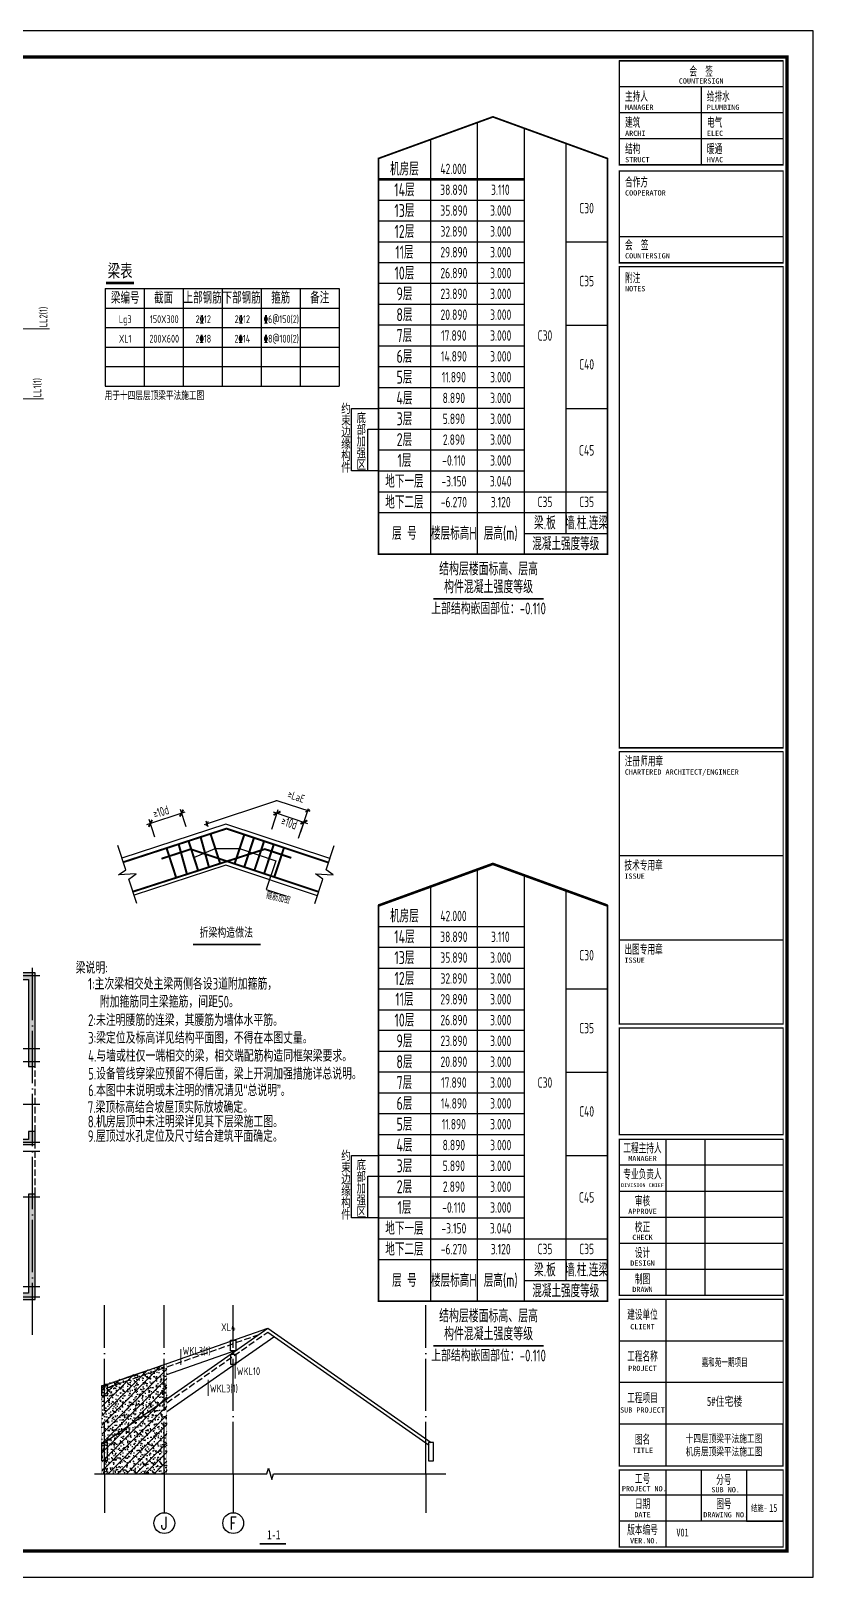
# Model space of a CAD drawing. Extents: x 154268 to 5133249, y -1832900 to 601179.
# Drawn here: x 404249 to 434304, y 412838 to 472238 of the extents above; entities that cross this region are included whole.
import ezdxf
from ezdxf.enums import TextEntityAlignment as Align

# ---------------------------------------------------------------- set-up
doc = ezdxf.new("R2010")
doc.units = 0
doc.header["$LTSCALE"] = 1000
for name, pattern in [('__DASH', [0.35, 0.25, -0.1]), ('DASH', [0.35, 0.25, -0.1]), ('DOTE', [2.42, 2, -0.2, 0.02, -0.2])]:
    doc.linetypes.add(name, pattern=pattern)
doc.layers.add('_TSZ_PLOT_MARK', color=1, linetype='Continuous', plot=False)
for name, color, linetype in [('A-ANNO-AXIS', 94, 'Continuous'), ('A-ANNO-DOTE', 15, 'DOTE'), ('A-ANNO-TITLE', 3, 'Continuous'), ('A-HATCH', 252, 'Continuous'), ('DIM', 3, 'Continuous'), ('FLOOR', 113, 'Continuous'), ('FLOOR_NUM', 7, 'Continuous'), ('HATCH', 254, 'Continuous'), ('HZ', 2, 'Continuous'), ('REINL', 12, 'Continuous'), ('S-BEAM-实线', 4, 'Continuous'), ('S-BEAM-水平集中标', 7, 'Continuous'), ('S-FLOOR-说明', 7, 'Continuous'), ('S-MOD-TXT', 7, 'Continuous'), ('S-WALL-砼墙', 60, 'Continuous'), ('TEXT', 7, 'Continuous'), ('THICK', 6, 'Continuous'), ('THIN', 7, 'Continuous'), ('层41', 7, 'Continuous'), ('梁原位标注', 7, 'Continuous'), ('梁标注引线', 2, 'Continuous'), ('楼号', 7, 'Continuous')]:
    doc.layers.add(name, color=color, linetype=linetype)
doc.styles.add('-宋体', font='', dxfattribs={"width": 0.8})
doc.styles.add('2', font='simhei.ttf')
doc.styles.add('_TCH_AXIS', font='romand.shx', dxfattribs={"width": 0.8, "bigfont": '@extfont2.shx'})
doc.styles.add('DD', font='romand__.ttf', dxfattribs={"width": 0.7, "bigfont": 'HZTXT.SHX'})
doc.styles.add('TSSD', font='Tssdeng.shx', dxfattribs={"width": 0.7, "bigfont": 'tssdchn.shx.SHX'})
doc.styles.add('TSSD_Dimension', font='tssdeng.shx', dxfattribs={"width": 0.7, "bigfont": 'Hztxt.shx'})
doc.styles.add('TSSD_Label', font='tssdeng.shx', dxfattribs={"width": 0.7, "bigfont": 'hztxt.shx'})
doc.styles.add('TSSD_Norm', font='tssdeng.shx', dxfattribs={"bigfont": 'hztxt.shx'})
doc.styles.add('样式 1', font='yjkeng.shx', dxfattribs={"width": 0.7, "height": 300, "bigfont": 'yjkchn.shx'})
doc.styles.get('-宋体').set_extended_font_data('SimSun')
pattern_1 = [(50, (-1064320.406, 221944.515), (71.7260183, -6.2752135), [7.5, -82.5]), (355, (-1064320.406, 221944.515), (-13.8751334, 75.2192134), [6, -66]), (100.4514, (-1064314.43, 221943.99), (57.850938, 68.943954), [6.374019, -70.114211]), (46.1842, (-1064320.41, 221964.515), (106.724105, -16.5519014), [11.25, -123.75]), (96.6356, (-1064311.51, 221963.14), (93.466271, 97.411787), [9.561029, -105.1713]), (351.1842, (-1064320.41, 221964.51), (93.466195, 97.41186), [9, -99]), (21, (-1064310.406, 221959.515), (59.6907052, -40.261889), [7.5, -82.5]), (326, (-1064310.406, 221959.515), (24.331533, 72.5150045), [6, -66]), (71.4514, (-1064305.43, 221956.16), (84.022263, 32.2530497), [6.374019, -70.114211]), (37.5, (-1064320.406, 221944.515), (1.21598553, 33.2893854), [0, -65.2, 0, -67, 0, -66.25]), (7.5, (-1064320.406, 221944.515), (26.3069537, 39.4411712), [0, -38.2, 0, -63.7, 0, -25.25]), (327.5, (-1064342.706, 221944.515), (53.3822436, -2.2554872), [0, -25, 0, -78, 0, -103.5]), (317.5, (-1064352.706, 221944.515), (58.318617, 10.0104982), [0, -32.5, 0, -51.8, 0, -73.5]), (45, (-1064320.406, 221944.515), (-35.355339, 35.355339), [])]

# ---------------------------------------------------------------- blocks, each defined once
blk = doc.blocks.new('T4sbgb1')
at = {"layer": 'S-FLOOR-说明', "color": 0}
for p, q in [((1686, 18295), (1686, 1713)), ((3486, 18076), (3486, 1713)), ((-114, 17640), (-114, 1713)), ((5086, 17494), (5086, 2513)), ((-2114, 16113), (3486, 16113)), ((-2114, 15313), (3486, 15313)), ((-2114, 14513), (3486, 14513)), ((-2114, 13713), (3486, 13713)), ((1686, 13713), (1686, 3313)), ((5086, 13713), (6686, 13713)), ((-2114, 12913), (3486, 12913)), ((3486, 12113), (-2114, 12113)), ((-2114, 11313), (3486, 11313)), ((3486, 10513), (-2114, 10513)), ((5086, 10513), (6686, 10513)), ((-2114, 9713), (3486, 9713)), ((3486, 8913), (-2114, 8913)), ((-2114, 8113), (3486, 8113)), ((-3142, 4913), (-3142, 7313)), ((-3142, 7313), (-2114, 7313)), ((3486, 7313), (-2114, 7313)), ((5086, 7313), (6686, 7313)), ((-2522, 4913), (-2522, 6513)), ((-2522, 6513), (-2114, 6513)), ((-2114, 6513), (3486, 6513)), ((3486, 5713), (-2114, 5713)), ((-2114, 4913), (-3142, 4913)), ((-2114, 4913), (-2522, 4913)), ((-2114, 4913), (3486, 4913)), ((-2114, 4113), (3486, 4113)), ((3486, 4113), (5086, 4113)), ((5086, 4113), (6686, 4113)), ((-2114, 3313), (6686, 3313)), ((3486, 2513), (6686, 2513))]:
    blk.add_line(p, q, dxfattribs=at)
at = {"layer": 'S-FLOOR-说明', "color": 0, "const_width": 66.7}
blk.add_lwpolyline([(2286, 18513), (6686, 16913), (6686, 1713), (-2114, 1713), (-2114, 16913)], close=True, dxfattribs=at)
at = {"layer": 'S-FLOOR-说明', "color": 0, "const_width": 67.2}
blk.add_lwpolyline([(0, 0), (4238, 0)], dxfattribs=at)
at = {"layer": 'S-FLOOR-说明', "color": 0, "style": 'TSSD'}
for s, height, width, p in [('机房层', 500, 0.7, (-1114, 16513)), ('42.000', 400, 0.7, (771, 16513)), ('14层', 500, 0.7, (-1114, 15713)), ('38.890', 400, 0.7, (786, 15713)), ('3.110', 400, 0.7, (2571, 15713)), ('13层', 500, 0.7, (-1114, 14913)), ('35.890', 400, 0.7, (786, 14913)), ('3.000', 400, 0.7, (2586, 14913)), ('C30', 400, 0.7, (5886, 15006)), ('12层', 500, 0.7, (-1114, 14113)), ('32.890', 400, 0.7, (786, 14113)), ('3.000', 400, 0.7, (2586, 14113)), ('11层', 500, 0.7, (-1114, 13313)), ('29.890', 400, 0.7, (786, 13313)), ('3.000', 400, 0.7, (2586, 13313)), ('10层', 500, 0.7, (-1114, 12513)), ('26.890', 400, 0.7, (786, 12513)), ('3.000', 400, 0.7, (2586, 12513)), ('9层', 500, 0.7, (-1114, 11713)), ('23.890', 400, 0.7, (786, 11713)), ('3.000', 400, 0.7, (2586, 11713)), ('C35', 400, 0.7, (5886, 12205)), ('8层', 500, 0.7, (-1114, 10913)), ('20.890', 400, 0.7, (786, 10913)), ('3.000', 400, 0.7, (2586, 10913)), ('7层', 500, 0.7, (-1114, 10113)), ('17.890', 400, 0.7, (786, 10113)), ('3.000', 400, 0.7, (2586, 10113)), ('C30', 400, 0.7, (4286, 10113)), ('6层', 500, 0.7, (-1114, 9313)), ('14.890', 400, 0.7, (786, 9313)), ('3.000', 400, 0.7, (2586, 9313)), ('C40', 400, 0.7, (5886, 9005)), ('5层', 500, 0.7, (-1114, 8513)), ('11.890', 400, 0.7, (786, 8513)), ('3.000', 400, 0.7, (2586, 8513)), ('4层', 500, 0.7, (-1114, 7713)), ('8.890', 400, 0.7, (786, 7713)), ('3.000', 400, 0.7, (2586, 7713)), ('3层', 500, 0.7, (-1114, 6913)), ('5.890', 400, 0.7, (786, 6913)), ('3.000', 400, 0.7, (2586, 6913)), ('2层', 500, 0.7, (-1114, 6113)), ('2.890', 400, 0.7, (786, 6113)), ('3.000', 400, 0.7, (2586, 6113)), ('1层', 500, 0.7, (-1114, 5313)), ('-0.110', 400, 0.7, (786, 5313)), ('3.000', 400, 0.7, (2586, 5313)), ('C45', 400, 0.7, (5886, 5702)), ('地下一层', 500, 0.7, (-1114, 4513)), ('-3.150', 400, 0.7, (786, 4513)), ('3.040', 400, 0.7, (2586, 4513)), ('地下二层', 500, 0.7, (-1114, 3713)), ('-6.270', 400, 0.7, (786, 3713)), ('3.120', 400, 0.7, (2586, 3713)), ('C35', 400, 0.7, (4286, 3719)), ('C35', 400, 0.7, (5886, 3719)), ('梁.板', 500, 0.7, (4286, 2913)), ('墙.柱.连梁', 500, 0.6, (5886, 2913)), ('层 号', 500, 0.7, (-1114, 2513)), ('楼层标高H', 500, 0.7, (786, 2513)), ('层高(m)', 500, 0.7, (2586, 2513)), ('混凝土强度等级', 500, 0.7, (5086, 2113)), ('结构层楼面标高、层高', 500, 0.8, (2119, 1148)), ('构件混凝土强度等级', 500, 0.8, (2119, 460)), ('上部结构嵌固部位：-0.110', 450, 0.7, (2119, -374))]:
    blk.add_text(s, height=height, rotation=359.99977, dxfattribs=dict(at, width=width)).set_placement(p, align=Align.MIDDLE_CENTER)
at = {"layer": 'S-FLOOR-说明', "color": 0, "style": 'TSSD', "width": 0.7}
for s, p in [('约', (-3543, 7095)), ('底', (-2956, 6743)), ('边', (-3543, 6195)), ('束', (-3543, 6645)), ('部', (-2956, 6293)), ('缘', (-3543, 5740)), ('加', (-2956, 5843)), ('构', (-3543, 5290)), ('强', (-2956, 5393)), ('区', (-2956, 4943)), ('件', (-3543, 4840))]:
    blk.add_text(s, height=400, dxfattribs=at).set_placement(p)
blk = doc.blocks.new('2T4pwd')
at = {"layer": 'HATCH'}
h = blk.add_hatch(dxfattribs=at)
h.set_pattern_fill('ARMORED', color=256, scale=10, style=0)
h.set_pattern_definition(pattern_1)
h.paths.add_polyline_path([(45600, 12550), (44600, 12550), (44600, 12300), (45350, 12300), (45350, 8950), (45600, 8950)])
h = blk.add_hatch(dxfattribs=at)
h.set_pattern_fill('ARMORED', color=256, scale=10, style=0)
h.set_pattern_definition(pattern_1)
h.paths.add_polyline_path([(45600, 6450), (45350, 6450), (45350, 6150), (43800, 6150), (43800, 5950), (45600, 5950)])
h = blk.add_hatch(dxfattribs=at)
h.set_pattern_fill('ARMORED', color=256, scale=10, style=0)
h.set_pattern_definition(pattern_1)
h.paths.add_polyline_path([(45600, 4050), (45350, 4050), (45350, 250), (44900, 250), (44900, 0), (45600, 0)])
at = {"layer": 'S-BEAM-实线', "linetype": 'DASH'}
for p, q in [((45600, 6450), (45600, 8950)), ((45600, 4050), (45600, 5950))]:
    blk.add_line(p, q, dxfattribs=at)
at = {"layer": 'S-WALL-砼墙'}
for points in [[(45600, 12550), (44600, 12550), (44600, 12300), (45350, 12300), (45350, 8950), (45600, 8950)], [(45600, 6450), (45350, 6450), (45350, 6150), (43800, 6150), (43800, 5950), (45600, 5950)], [(45600, 4050), (45350, 4050), (45350, 250), (44900, 250), (44900, 0), (45600, 0)]]:
    blk.add_lwpolyline(points, close=True, dxfattribs=at)
blk = doc.blocks.new('T4zw1')
at = {"layer": 'A-ANNO-DOTE'}
for p, q in [((1601257, -2354199), (1601257, -2340013)), ((1554406, -2340387), (1601542, -2340387)), ((1554406, -2343187), (1601542, -2343187)), ((1554406, -2343687), (1601542, -2343687)), ((1554406, -2345337), (1601542, -2345337)), ((1554406, -2346787), (1601542, -2346787)), ((1554406, -2347137), (1601542, -2347137)), ((1554406, -2348887), (1601542, -2348887)), ((1554406, -2352337), (1601542, -2352337)), ((1554406, -2352737), (1601542, -2352737))]:
    blk.add_line(p, q, dxfattribs=at)
blk = doc.blocks.new('pdlsm')
at = {"layer": 'S-FLOOR-说明', "style": 'TSSD_Label', "width": 0.7}
for s, p in [('梁说明:', (-288551, -859363)), ('1:主次梁相交处主梁两侧各设3道附加箍筋，', (-288075, -859977)), ('附加箍筋同主梁箍筋，间距50。', (-287623, -860663)), ('2:未注明腰筋的连梁，其腰筋为墙体水平筋。', (-288075, -861373)), ('3:梁定位及标高详见结构平面图，不得在本图丈量。', (-288075, -862053)), ('4.与墙或柱仅一端相交的梁，相交端配筋构造同框架梁要求。', (-288075, -862742)), ('5.设备管线穿梁应预留不得后凿，梁上开洞加强措施详总说明。', (-288075, -863431)), ('6.本图中未说明或未注明的情况请见“总说明”。', (-288075, -864071)), ('7.梁顶标高结合坡屋顶实际放坡确定。', (-288087, -864714)), ('8.机房层顶中未注明梁详见其下层梁施工图。', (-288087, -865271)), ('9.屋顶过水孔定位及尺寸结合建筑平面确定。', (-288087, -865828))]:
    blk.add_text(s, height=450, dxfattribs=at).set_placement(p)
blk = doc.blocks.new('_ArchTick')
at = {"color": 0, "linetype": 'ByBlock', "const_width": 0.5}
blk.add_lwpolyline([(-0.71, -0.71), (0.71, 0.71)], dxfattribs=at)
blk = doc.blocks.new('zlgz')
at = {"color": 3}
blk.add_arc((-180786, -813579), 162, 65.41589, 101.3999, dxfattribs=at)
at = {"layer": 'DIM'}
for p, q in [((-184261, -814427), (-184482, -813753)), ((-183548, -814334), (-180818, -813421)), ((-180971, -814509), (-180720, -813755)), ((-179495, -813839), (-180718, -813432)), ((-179859, -814616), (-179558, -813712)), ((-185775, -814334), (-184293, -813849)), ((-185459, -814819), (-185679, -814145)), ((-183412, -814426), (-183485, -814208)), ((-180910, -813850), (-179592, -814289)), ((-179937, -814853), (-179687, -814099))]:
    blk.add_line(p, q, dxfattribs=at)
at = {"layer": 'FLOOR'}
for p, q in [((-182730, -814320), (-186728, -815630)), ((-178744, -815645), (-182730, -814320)), ((-183960, -815605), (-183139, -815259)), ((-183139, -815259), (-182211, -815259)), ((-182211, -815259), (-180819, -815729)), ((-182733, -815899), (-186255, -817053)), ((-179217, -817068), (-182733, -815899))]:
    blk.add_line(p, q, dxfattribs=at)
at = {"layer": 'REINL'}
for points, const_width in [([(-186678, -815781), (-182709, -814491), (-178793, -815793)], 75), ([(-183794, -816115), (-184164, -814977)], 80), ([(-183383, -815971), (-183704, -814814)], 80), ([(-182954, -815827), (-183323, -814690)], 80), ([(-182398, -815843), (-182024, -814718)], 80), ([(-182026, -815967), (-181652, -814842)], 80), ([(-181636, -816096), (-181262, -814972)], 80), ([(-186301, -816912), (-181234, -815278), (-180220, -815615)], 75), ([(-179168, -816919), (-184084, -815281), (-185208, -815648)], 75), ([(-184638, -816389), (-185008, -815252)], 80), ([(-184227, -816246), (-184548, -815089)], 80), ([(-181263, -816220), (-180890, -815096)], 80), ([(-180873, -816350), (-180500, -815225)], 80)]:
    blk.add_lwpolyline(points, dxfattribs=dict(at, const_width=const_width))
at = {"layer": 'TEXT'}
for p, q in [((-180819, -815729), (-181189, -816826)), ((-181189, -816826), (-180428, -817079))]:
    blk.add_line(p, q, dxfattribs=at)
at = {"layer": 'THICK', "const_width": 70}
blk.add_lwpolyline([(-183993, -818940), (-181394, -818940)], dxfattribs=at)
at = {"layer": 'THIN'}
for points in [[(-186152, -817363), (-186459, -816438), (-186179, -816234), (-186862, -816271), (-186582, -816068), (-186890, -815142)], [(-179315, -817363), (-179008, -816438), (-179288, -816234), (-178605, -816271), (-178885, -816068), (-178577, -815142)]]:
    blk.add_lwpolyline(points, dxfattribs=at)
at = {"layer": 'DIM'}
for p, xscale, yscale, zscale, rotation in [((-184435, -813895), 150.0000000000285, 150.0000000000285, 150.0000000000285, 18.13888196762544), ((-180768, -813898), 150.0000000000014, 150.0000000000014, 150.0000000000014, 161.6096382065556), ((-179590, -813807), 100.0000000000056, 100.0000000000056, 100.0000000000056, 341.6096382065565), ((-185633, -814288), 150.0000000000562, 150.0000000000562, 150.0000000000562, 198.138881967622), ((-183453, -814303), 100.0000000000028, 100.0000000000028, 100.0000000000028, 198.5069112652149), ((-179734, -814241), 150.0000000000015, 150.0000000000015, 150.0000000000015, 341.6096382065556)]:
    blk.add_blockref('_ArchTick', p, dxfattribs=dict(at, xscale=xscale, yscale=yscale, zscale=zscale, rotation=rotation))
at = {"style": '2', "width": 0.7}
blk.add_text('折梁构造做法', height=350, dxfattribs=at).set_placement((-183747, -818752), align=Align.BOTTOM_LEFT)
at = {"layer": 'DIM', "color": 7, "char_height": 350, "attachment_point": 5, "style": 'TSSD_Dimension'}
for insert, rotation in [((-185228, -813844), 18.13888), ((-180295, -814272), 341.60964)]:
    blk.add_mtext('≥10d', dxfattribs=dict(at, insert=insert, rotation=rotation))
at = {"layer": 'TEXT', "style": 'TSSD_Norm', "width": 0.7}
blk.add_text('≥LaE', height=300, rotation=340.89179, dxfattribs=at).set_placement((-180419, -813379), align=Align.BOTTOM_LEFT)
at = {"layer": 'TEXT', "style": 'TSSD_Label', "width": 0.7}
blk.add_text('箍筋加密', height=250, rotation=346.02147, dxfattribs=at).set_placement((-181214, -817163))

msp = doc.modelspace()

# ---------------------------------------------------------------- hatches: boundary and pattern name
at = {"layer": 'HATCH'}
h = msp.add_hatch(dxfattribs=at)
h.set_pattern_fill('ARMORED', color=256, scale=50, style=0)
h.set_pattern_definition([(50, (-2867502.35, 2417451.75), (358.630091, -31.376067), [37.5, -412.5]), (355, (-2867502.35, 2417451.75), (-69.375667, 376.096067), [30, -330]), (100.4514, (-2867472.46, 2417449.13), (289.25469, 344.71977), [31.870095, -350.571056]), (46.1842, (-2867502.35, 2417551.75), (533.620524, -82.759507), [56.25, -618.75]), (96.6356, (-2867457.9, 2417544.85), (467.33135, 487.058935), [47.805144, -525.8565]), (351.1842, (-2867502.35, 2417551.75), (467.33097, 487.0593), [45, -495]), (21, (-2867452.35, 2417526.75), (298.453526, -201.309445), [37.5, -412.5]), (326, (-2867452.35, 2417526.75), (121.657666, 362.575023), [30, -330]), (71.4514, (-2867427.47, 2417509.97), (420.111314, 161.265248), [31.870095, -350.571056]), (37.5, (-2867502.35, 2417451.75), (6.0799277, 166.446927), [0, -326, 0, -335, 0, -331.25]), (7.5, (-2867502.35, 2417451.75), (131.534769, 197.205856), [0, -191, 0, -318.5, 0, -126.25]), (327.5, (-2867613.85, 2417451.75), (266.911218, -11.277436), [0, -125, 0, -390, 0, -517.5]), (317.5, (-2867663.85, 2417451.75), (291.593085, 50.052491), [0, -162.5, 0, -259, 0, -367.5]), (45, (-2867502.35, 2417451.75), (-176.776695, 176.776695), [])])
h.paths.add_polyline_path([(409472.8, 416803.3), (406972.8, 416803.3), (406972.8, 420203.5), (409472.8, 421042.6)])

# ---------------------------------------------------------------- linework, layer by layer
for p, q in [((407095.8, 462341.6), (407095.8, 458591.6)), ((408595.8, 462341.6), (408595.8, 458591.6)), ((410095.8, 462341.6), (410095.8, 458591.6)), ((411595.8, 462341.6), (411595.8, 458591.6)), ((413095.8, 462341.6), (413095.8, 458591.6)), ((414595.8, 462341.6), (414595.8, 458591.6)), ((416095.8, 462341.6), (416095.8, 458591.6))]:
    msp.add_line(p, q)
for points in [[(407095.8, 462341.6), (416095.8, 462341.6)], [(407095.8, 461591.6), (416095.8, 461591.6)], [(407095.8, 460841.6), (416095.8, 460841.6)], [(407095.8, 460091.6), (416095.8, 460091.6)], [(407095.8, 459341.6), (416095.8, 459341.6)], [(407095.8, 458591.6), (416095.8, 458591.6)]]:
    msp.add_lwpolyline(points)
at = {"layer": '_TSZ_PLOT_MARK'}
for points in [[(350203.6, 412838.3), (434303.6, 412838.3), (434303.6, 472238.3), (350203.6, 472238.3)], [(428643.2, 417107.5), (433153.6, 417107.5), (433153.6, 418707.5), (428643.2, 418707.5)], [(431748.6, 414988.3), (433153.6, 414988.3), (433153.6, 415988.3), (431748.6, 415988.3)]]:
    msp.add_lwpolyline(points, close=True, dxfattribs=at)
at = {"layer": 'A-ANNO-AXIS'}
for p, q in [((407072.8, 416803.3), (407072.8, 415311.8)), ((409372.8, 416803.3), (409372.8, 415311.8)), ((412022.8, 416803.3), (412022.8, 415311.8)), ((419422.8, 416803.3), (419422.8, 415311.8))]:
    msp.add_line(p, q, dxfattribs=at)
for centre in [(409372.8, 414911.8), (412022.8, 414911.8)]:
    msp.add_circle(centre, 400, dxfattribs=at)
at = {"layer": 'A-ANNO-DOTE'}
for p, q in [((407072.8, 416803.3), (407072.8, 423278.8)), ((409372.8, 416803.3), (409372.8, 423278.8)), ((412022.8, 416803.3), (412022.8, 423278.8)), ((419422.8, 416803.3), (419422.8, 423278.8))]:
    msp.add_line(p, q, dxfattribs=at)
at = {"layer": 'A-ANNO-TITLE'}
for p, q in [((433153.6, 471088.3), (426853.6, 471088.3)), ((433153.6, 470088.3), (426853.6, 470088.3)), ((430003.6, 470088.3), (430003.6, 467088.3)), ((433153.6, 469088.3), (426853.6, 469088.3)), ((433153.6, 469088.3), (426853.6, 469088.3)), ((433153.6, 468088.3), (426853.6, 468088.3)), ((433153.6, 467088.3), (426853.6, 467088.3)), ((433153.6, 464331.6), (426853.6, 464331.6)), ((433153.6, 463327.4), (426853.6, 463327.4)), ((433153.6, 444692.9), (426853.6, 444692.9)), ((433153.6, 444542.9), (426853.6, 444542.9)), ((433153.6, 440542.9), (426853.6, 440542.9)), ((433153.6, 437312.6), (426853.6, 437312.6)), ((428643.2, 429657.5), (428643.2, 423657.5)), ((430143.2, 429657.5), (430143.2, 423657.5)), ((433153.6, 428657.5), (426853.6, 428657.5)), ((433153.6, 427657.5), (426853.6, 427657.5)), ((433153.6, 426657.5), (426853.6, 426657.5)), ((433153.6, 425657.5), (426853.6, 425657.5)), ((433153.6, 424657.5), (426853.6, 424657.5)), ((428643.2, 423507.5), (428643.2, 417107.5)), ((433153.6, 421907.5), (426853.6, 421907.5)), ((433153.6, 420307.5), (426853.6, 420307.5)), ((433153.6, 418707.5), (426853.6, 418707.5)), ((428643.2, 416957.5), (428643.2, 413988.3)), ((430003.6, 416957.5), (430003.6, 414988.3)), ((431748.6, 416957.5), (431748.6, 414988.3)), ((433153.6, 415988.3), (426853.6, 415988.3)), ((433153.6, 414988.3), (426853.6, 414988.3))]:
    msp.add_line(p, q, dxfattribs=at)
msp.add_lwpolyline([(350203.6, 412838.3), (434303.6, 412838.3), (434303.6, 472238.3), (350203.6, 472238.3)], close=True, dxfattribs=at)
for points, const_width in [([(352703.6, 413838.3), (433303.6, 413838.3), (433303.6, 471238.3), (352703.6, 471238.3)], 120), ([(426853.6, 471088.3), (426853.6, 467088.3), (433153.6, 467088.3), (433153.6, 471088.3)], 50), ([(426853.6, 463327.4), (433153.6, 463327.4), (433153.6, 466856.4), (426853.6, 466856.4)], 50), ([(426853.6, 444542.9), (426853.6, 434082.4), (433153.6, 434082.4), (433153.6, 444542.9), (433153.6, 444542.9), (426853.6, 444542.9)], 50), ([(426853.6, 433932.4), (426853.6, 429832.4), (433153.6, 429832.4), (433153.6, 433932.4)], 50), ([(426853.6, 429657.5), (426853.6, 423657.5), (433153.6, 423657.5), (433153.6, 429657.5)], 50), ([(426853.6, 429657.5), (426853.6, 423657.5), (433153.6, 423657.5), (433153.6, 429657.5)], 50), ([(426853.6, 423507.5), (426853.6, 417107.5), (433153.6, 417107.5), (433153.6, 423507.5)], 50), ([(426853.6, 416957.5), (426853.6, 413988.3), (433153.6, 413988.3), (433153.6, 416957.5)], 50)]:
    msp.add_lwpolyline(points, close=True, dxfattribs=dict(at, const_width=const_width))
at = {"layer": 'A-ANNO-TITLE', "const_width": 50, "elevation": 100}
msp.add_lwpolyline([(426853.6, 463177.4), (426853.6, 444692.9), (433153.6, 444692.9), (433153.6, 463177.4), (433153.6, 463177.4), (426853.6, 463177.4)], close=True, dxfattribs=at)
at = {"layer": 'A-ANNO-TITLE'}
msp.add_point((433303.6, 413838.3), dxfattribs=at)
msp.add_point((433303.6, 413838.3), dxfattribs=at)
at = {"layer": 'Defpoints', "const_width": 10}
msp.add_lwpolyline([(352703.6, 442538.3), (426853.6, 442538.3)], dxfattribs=at)
at = {"layer": 'HZ', "const_width": 100}
for points in [[(417600.6, 466536.5), (423200.6, 466536.4)], [(407128.2, 462557.2), (408212.4, 462557.2)], [(417600.6, 438636.5), (422000.7, 440236.4), (426400.7, 438636.5)]]:
    msp.add_lwpolyline(points, dxfattribs=at)
at = {"layer": 'THIN'}
msp.add_lwpolyline([(406692.8, 416803.3), (413312.2, 416803.4), (413382.1, 417023.4), (413502.2, 416583.4), (413572.2, 416803.4), (420191.5, 416803.5)], dxfattribs=at)
at = {"layer": '层41', "color": 6, "linetype": 'Continuous', "lineweight": 40, "const_width": 60}
msp.add_lwpolyline([(413041.2, 414119.2), (414049.7, 414119.2)], dxfattribs=at)
at = {"layer": '梁原位标注', "color": 3}
for p, q in [((407072.8, 418003.5), (413347.8, 422397.5)), ((407072.8, 420203.5), (413347.8, 422397.5)), ((413347.8, 422397.5), (419622.8, 418003.5)), ((409472.8, 419195.7), (413577.3, 422069.8)), ((413347.8, 422251), (419554, 417905.2)), ((409472.8, 420618.9), (412139.2, 421551.2))]:
    msp.add_line(p, q, dxfattribs=at)
at = {"layer": '梁原位标注', "color": 3, "linetype": '__DASH'}
for p, q in [((407172.8, 420111.3), (412985.2, 422143.6)), ((409472.8, 419537.6), (413347.8, 422251))]:
    msp.add_line(p, q, dxfattribs=at)
at = {"layer": '梁原位标注', "color": 3}
for points in [[(411922.8, 421934.2), (412122.8, 421934.2), (412122.8, 421534.2), (411922.8, 421534.2)], [(411925.6, 421401.6), (412125.6, 421401.6), (412125.6, 421001.6), (411925.6, 421001.6)], [(406972.8, 420203.5), (407172.8, 420203.5), (407172.8, 419803.5), (406972.8, 419803.5)], [(406972.8, 418003.5), (407172.8, 418003.5), (407172.8, 417303.5), (406972.8, 417303.5)], [(419722.8, 418003.5), (419522.8, 418003.5), (419522.8, 417303.5), (419722.8, 417303.5)]]:
    msp.add_lwpolyline(points, close=True, dxfattribs=at)
at = {"layer": '梁原位标注', "color": 3, "const_width": 10}
msp.add_lwpolyline([(409472.8, 416803.3), (406972.8, 416803.3), (406972.8, 420203.5), (409472.8, 421042.6)], close=True, dxfattribs=at)
at = {"layer": '梁标注引线', "color": 3, "lineweight": 18}
for p, q in [((403874.2, 460795.3), (404965.5, 460795.3)), ((403874.2, 458100.7), (404733.6, 458100.7))]:
    msp.add_line(p, q, dxfattribs=at)
at = {"layer": '梁标注引线', "color": 1, "lineweight": 18}
for p, q in [((412017.5, 422479.2), (412017.5, 421867.7)), ((410005.7, 421600.2), (410005.7, 420988.7)), ((412098.8, 421079.8), (412098.8, 420468.3)), ((411065.8, 420415.5), (411065.8, 419804))]:
    msp.add_line(p, q, dxfattribs=at)

# ---------------------------------------------------------------- block references
msp.add_blockref('zlgz', (594472.9, 1256083.5))
at = {"layer": 'A-ANNO-AXIS'}
msp.add_blockref('T4zw1', (-1196950.1, 2776337.6), dxfattribs=at)
at = {"layer": 'A-HATCH'}
msp.add_blockref('pdlsm', (694521.7, 1295382.7), dxfattribs=at)
at = {"layer": 'FLOOR_NUM'}
for p in [(419714.7, 450423.7), (419714.7, 421723.7)]:
    msp.add_blockref('T4sbgb1', p, dxfattribs=at)
at = {"layer": 'S-WALL-砼墙'}
msp.add_blockref('2T4pwd', (358806.4, 423500.7), dxfattribs=at)

# ---------------------------------------------------------------- texts
at = {"style": '2', "width": 0.7}
msp.add_text('1-1', height=350, dxfattribs=at).set_placement((413330, 414291.9))
at = {"layer": 'A-ANNO-AXIS', "color": 7, "style": '_TCH_AXIS'}
for s, width, p, p2 in [('J', 0.861538, (409241.1, 414664.8), (409504.6, 414664.8)), ('F', 0.7, (411891.1, 414664.8), (412154.6, 414664.8))]:
    msp.add_text(s, height=494.1, dxfattribs=dict(at, width=width)).set_placement(p, p2, align=Align.FIT)
at = {"layer": 'A-ANNO-TITLE', "style": '-宋体', "width": 0.6}
for s, p in [('会  签', (430003.6, 470518.9)), ('工程主持人', (427748.4, 429153.7)), ('专业负责人', (427748.4, 428153.7)), ('审核', (427748.4, 427123.7)), ('校正', (427748.4, 426122.6)), ('设计', (427748.4, 425133.6)), ('制图', (427748.4, 424122.6)), ('建设单位', (427748.4, 422757.5)), ('工程名称', (427748.4, 421157.5)), ('工程项目', (427748.4, 419557.5)), ('图名', (427750.7, 417957.5)), ('工号', (427748.4, 416453.3)), ('分号', (430876.1, 416414.6)), ('日期', (427748.4, 415486.6)), ('图号', (430876.1, 415484.1)), ('版本编号', (427748.4, 414486.6))]:
    msp.add_text(s, height=350, dxfattribs=at).set_placement(p, align=Align.CENTER)
for s, p in [('主持人', (427077.8, 469556)), ('给排水', (430220.4, 469556)), ('建筑', (427077.8, 468556)), ('电气', (430223.6, 468556)), ('结构', (427081, 467541.9)), ('暖通', (430223.6, 467541.9)), ('合作方', (427077.8, 466265.5)), ('会  签  ', (427077.8, 463849.3)), ('附注', (427077.8, 462585.5)), ('注册师用章', (427069, 444017.8)), ('技术专用章', (427054.8, 440017.4)), ('出图专用章', (427054.8, 436787.1))]:
    msp.add_text(s, height=350, dxfattribs=at).set_placement(p)
at = {"layer": 'A-ANNO-TITLE', "style": '-宋体'}
for s, height, p in [('COUNTERSIGN', 200, (430003.6, 470215.1)), ('MANAGER', 200, (427748.4, 428820.7)), ('DIVISION CHIEF', 150, (427748.4, 427820.7)), ('APPROVE', 200, (427748.4, 426790.7)), ('CHECK', 200, (427748.4, 425789.7)), ('DESIGN', 200, (427748.4, 424800.7)), ('DRAWN', 200, (427748.4, 423789.7)), ('CLIENT', 200, (427748.4, 422358)), ('PROJECT', 200, (427748.4, 420758)), ('SUB PROJECT', 200, (427748.4, 419158)), ('TITLE', 200, (427762.7, 417605.7)), ('PROJECT NO.', 200, (427818.4, 416132.3)), ('SUB NO.', 200, (430946.1, 416093.6)), ('DATE', 200, (427748.4, 415134.9)), ('DRAWING NO.', 200, (430946.1, 415132.3)), ('VER.NO.', 200, (427818.4, 414134.9))]:
    msp.add_text(s, height=height, dxfattribs=at).set_placement(p, align=Align.CENTER)
for s, p in [('MANAGER', (427077.8, 469206)), ('PLUMBING', (430220.4, 469206)), ('ARCHI', (427081, 468206)), ('ELEC', (430223.6, 468206)), ('STRUCT', (427081, 467191.9)), ('HVAC', (430223.6, 467191.9)), ('COOPERATOR', (427077.8, 465915.5)), ('COUNTERSIGN', (427077.8, 463499.3)), ('NOTES', (427077.8, 462235.5)), ('CHARTERED ARCHITECT/ENGINEER', (427069, 443667.8)), ('ISSUE', (427054.8, 439667.4)), ('ISSUE', (427054.8, 436437.1))]:
    msp.add_text(s, height=200, dxfattribs=at).set_placement(p)
at = {"layer": 'S-BEAM-水平集中标', "color": 1, "style": 'TSSD_Label', "width": 0.65}
for s, p in [('梁编号', (407871.9, 461985.2)), ('截面', (409346.2, 461989.5)), ('上部钢筋', (410846.2, 461989.5)), ('下部钢筋', (412346.2, 461989.5)), ('箍筋', (413846.2, 461989.5)), ('备注', (415346.2, 461989.5))]:
    msp.add_text(s, height=450, dxfattribs=at).set_placement(p, align=Align.MIDDLE_CENTER)
for s, p in [('Lg3', (407872.2, 461013.9)), ('150X300', (409372.2, 461013.9)), ('2%%13212', (410872.2, 461013.9)), ('2%%13212', (412372.2, 461013.9)), ('XL1', (407872.2, 460263.9)), ('200X600', (409372.2, 460263.9)), ('2%%13218', (410872.2, 460263.9)), ('2%%13214', (412372.2, 460263.9))]:
    msp.add_text(s, height=300, dxfattribs=at).set_placement(p, align=Align.CENTER)
for s, p in [('%%1326@150(2)', (413194.7, 461013.9)), ('%%1328@100(2)', (413194.7, 460263.9))]:
    msp.add_text(s, height=300, dxfattribs=at).set_placement(p)
at = {"layer": 'S-FLOOR-说明', "style": 'DD', "width": 0.7}
msp.add_text('梁表', height=500, dxfattribs=at).set_placement((407678, 463024.8), align=Align.MIDDLE_CENTER)
msp.add_text('用于十四层层顶梁平法施工图', height=300, dxfattribs=at).set_placement((407084, 458000.3), align=Align.BOTTOM_LEFT)
at = {"layer": 'S-FLOOR-说明', "style": '-宋体', "width": 0.6}
msp.add_text('嘉和苑一期项目', height=300, dxfattribs=at).set_placement((430905.1, 420942.3), align=Align.CENTER)
at = {"layer": 'S-FLOOR-说明', "color": 2, "style": '-宋体', "width": 0.7}
for s, height, p in [('结施-', 250, (432232.6, 415364)), ('V01', 300, (429288.2, 414400.8))]:
    msp.add_text(s, height=height, dxfattribs=at).set_placement(p, align=Align.CENTER)
at = {"layer": 'S-MOD-TXT', "color": 1, "style": 'DD', "width": 0.7}
for s, p in [('十四层顶梁平法施工图', (430879.5, 418014.3)), ('机房层顶梁平法施工图', (430879.5, 417510.1))]:
    msp.add_text(s, height=300, dxfattribs=at).set_placement(p, align=Align.CENTER)
at = {"layer": 'S-MOD-TXT', "color": 1, "style": '-宋体', "width": 0.7}
msp.add_text('15', height=300, dxfattribs=at).set_placement((432616, 415343.1))
at = {"layer": '梁标注引线', "color": 3, "lineweight": 18, "style": '样式 1', "width": 0.7}
for s, p in [('LL2(1)', (404965.5, 460855.3)), ('LL1(1)', (404733.6, 458160.7))]:
    msp.add_text(s, height=300, rotation=90, dxfattribs=at).set_placement(p, align=Align.BOTTOM_LEFT)
at = {"layer": '梁标注引线', "color": 1, "lineweight": 18, "style": '样式 1', "width": 0.7}
for s, p in [('XL4', (411558.8, 422200.2)), ('WKL3(1)', (410076.8, 421286.6)), ('WKL10', (412158.8, 420506.8)), ('WKL3(1)', (411125.8, 419842.5))]:
    msp.add_text(s, height=300, dxfattribs=at).set_placement(p, align=Align.BOTTOM_LEFT)
at = {"layer": '楼号', "style": '-宋体', "width": 0.7}
msp.add_text('5#住宅楼', height=350, dxfattribs=at).set_placement((430904, 419414.4), align=Align.CENTER)

doc.saveas('drawing.dxf')
